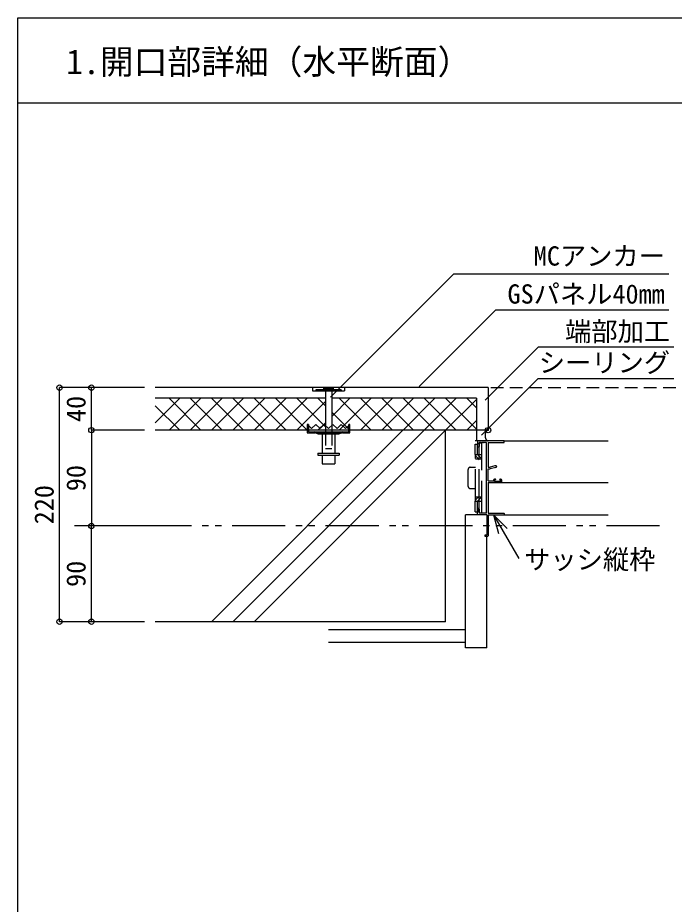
# Model space of a CAD drawing. Units: millimetres, scale not verified. Extents: x 3821 to 7821, y 4568 to 7368.
# Drawn here: x 3821 to 4438, y 6535 to 7368 of the extents above; entities that cross this region are included whole.
import ezdxf
from ezdxf.enums import TextEntityAlignment as Align

# ---------------------------------------------------------------- set-up
doc = ezdxf.new("R2010")
doc.units = ezdxf.units.MM
doc.header["$LTSCALE"] = 10
doc.header["$PDMODE"] = 32
doc.header["$PDSIZE"] = 5
for name, pattern in [('DASHED1', [1.8, 1.2, -0.6]), ('DASHED3', [4, 3, -1]), ('DOUBLE_CHAIN1', [8.8, 5, -1, 0.6, -0.6, 0.6, -1])]:
    doc.linetypes.add(name, pattern=pattern)
for name, color, linetype in [('0-0', 7, 'Continuous'), ('2-0', 4, 'Continuous'), ('2-1', 4, 'Continuous'), ('2-2', 4, 'Continuous'), ('2-3', 7, 'Continuous'), ('2-4', 7, 'Continuous')]:
    doc.layers.add(name, color=color, linetype=linetype)
doc.styles.add('ＭＳ ゴシック', font='')
doc.styles.get('ＭＳ ゴシック').set_extended_font_data('MS Gothic')

msp = doc.modelspace()

# ---------------------------------------------------------------- linework, layer by layer
at = {"layer": '0-0', "color": 6}
for p, q in [((3820.85, 4568.18), (3820.85, 7368.18)), ((3820.85, 7368.18), (7820.85, 7368.18))]:
    msp.add_line(p, q, dxfattribs=at)
at = {"layer": '0-0', "color": 3}
msp.add_line((3820.85, 7288.18), (7820.85, 7288.18), dxfattribs=at)
at = {"layer": '2-0'}
for p, q in [((4260.38, 7008.81), (4310.22, 7058.65)), ((4437.91, 7058.65), (4310.22, 7058.65)), ((4263.16, 7020.5), (3950.16, 7020.5)), ((4263.16, 7020.5), (4263.16, 6980.5)), ((4110.16, 7010.5), (3950.16, 7010.5)), ((3950.16, 6987.5), (3973.16, 7010.5)), ((3963.16, 6980.5), (3993.16, 7010.5)), ((3963.16, 7010.5), (3993.16, 6980.5)), ((3983.16, 6980.5), (4013.16, 7010.5)), ((3983.16, 7010.5), (4013.16, 6980.5)), ((4003.16, 6980.5), (4033.16, 7010.5)), ((4003.16, 7010.5), (4033.16, 6980.5)), ((4023.16, 6980.5), (4053.16, 7010.5)), ((4023.16, 7010.5), (4053.16, 6980.5)), ((4043.16, 6980.5), (4073.16, 7010.5)), ((4043.16, 7010.5), (4073.16, 6980.5)), ((4063.16, 6980.5), (4093.16, 7010.5)), ((4063.16, 7010.5), (4093.16, 6980.5)), ((4083.16, 7010.5), (4110.16, 6983.5)), ((4103.16, 7010.5), (4110.16, 7003.5)), ((4252.16, 7010.5), (4116.16, 7010.5)), ((4116.16, 6993.5), (4133.16, 7010.5)), ((4123.16, 6980.5), (4153.16, 7010.5)), ((4123.16, 7010.5), (4153.16, 6980.5)), ((4143.16, 6980.5), (4173.16, 7010.5)), ((4143.16, 7010.5), (4173.16, 6980.5)), ((4163.16, 6980.5), (4193.16, 7010.5)), ((4163.16, 7010.5), (4193.16, 6980.5)), ((4183.16, 6980.5), (4213.16, 7010.5)), ((4183.16, 7010.5), (4213.16, 6980.5)), ((4203.16, 6980.5), (4233.16, 7010.5)), ((4203.16, 7010.5), (4233.16, 6980.5)), ((4223.16, 7010.5), (4252.16, 6981.5)), ((4223.16, 6980.5), (4252.16, 7009.5)), ((4243.16, 7010.5), (4252.16, 7001.5)), ((4252.16, 7010.5), (4252.16, 6980.5)), ((3950.16, 7003.5), (3973.16, 6980.5)), ((4083.16, 6980.5), (4110.16, 7007.5)), ((4116.16, 6997.5), (4133.16, 6980.5)), ((4103.16, 6980.5), (4110.16, 6987.5)), ((4243.16, 6980.5), (4252.16, 6989.5)), ((4263.16, 6980.5), (3960.16, 6980.5)), ((4183.14, 6980.5), (4003.14, 6800.5)), ((4203.14, 6980.5), (4023.14, 6800.5)), ((4223.14, 6980.5), (4043.14, 6800.5))]:
    msp.add_line(p, q, dxfattribs=at)
at = {"layer": '2-0', "color": 3}
for p, q in [((4223.16, 6980.5), (3950.16, 6980.5)), ((4223.16, 6800.5), (4223.16, 6980.5)), ((4223.16, 6800.5), (3950.16, 6800.5))]:
    msp.add_line(p, q, dxfattribs=at)
at = {"layer": '2-0', "linetype": 'DOUBLE_CHAIN1'}
msp.add_line((4424.39, 6890.5), (3874.39, 6890.5), dxfattribs=at)
at = {"layer": '2-0'}
for points in [[(4115.09, 7011.52), (4230.93, 7127.37), (4433.12, 7127.37)], [(4198.22, 7021.5), (4270.46, 7093.74), (4433.12, 7093.74)], [(4256.95, 6975.88), (4310.22, 7029.16), (4437.91, 7029.16)]]:
    msp.add_lwpolyline(points, dxfattribs=at)
at = {"layer": '2-1'}
for p, q in [((3940.16, 7020.5), (3860.16, 7020.5)), ((3860.16, 6800.5), (3860.16, 7020.5)), ((3940.16, 7020.5), (3890.16, 7020.5)), ((3890.16, 6980.5), (3890.16, 7020.5)), ((3940.16, 6980.5), (3890.16, 6980.5)), ((3890.16, 6980.5), (3890.16, 6890.5)), ((3940.16, 6980.5), (3890.16, 6980.5)), ((3940.16, 6890.5), (3890.16, 6890.5)), ((3890.16, 6800.5), (3890.16, 6890.5)), ((3940.16, 6890.5), (3890.16, 6890.5)), ((3940.16, 6800.5), (3860.16, 6800.5)), ((3940.16, 6800.5), (3890.16, 6800.5))]:
    msp.add_line(p, q, dxfattribs=at)
for centre in [(3860.16, 7020.5), (3890.16, 7020.5), (3890.16, 6980.5), (3890.16, 6980.5), (3890.16, 6890.5), (3890.16, 6890.5), (3860.16, 6800.5), (3890.16, 6800.5)]:
    msp.add_circle(centre, 2.5, dxfattribs=at)
at = {"layer": '2-2', "color": 7, "linetype": 'DASHED1'}
msp.add_line((4265.66, 7020.5), (4719.18, 7020.5), dxfattribs=at)
at = {"layer": '2-2'}
msp.add_line((4252.16, 6980.5), (4252.16, 6970.5), dxfattribs=at)
for points in [[(4260.39, 6976.95), (4260.39, 6976.91), (4260.38, 6976.87), (4260.37, 6976.83), (4260.37, 6976.8), (4260.36, 6976.76), (4260.36, 6976.72), (4260.35, 6976.68), (4260.34, 6976.64), (4260.34, 6976.6), (4260.33, 6976.56), (4260.33, 6976.52), (4260.33, 6976.48), (4260.32, 6976.44), (4260.32, 6976.4), (4260.31, 6976.36), (4260.31, 6976.32), (4260.3, 6976.28), (4260.3, 6976.24), (4260.3, 6976.2), (4260.29, 6976.16), (4260.29, 6976.12), (4260.29, 6976.08), (4260.29, 6976.04), (4260.28, 6976), (4260.28, 6975.96), (4260.28, 6975.92), (4260.28, 6975.87), (4260.28, 6975.83), (4260.28, 6975.79), (4260.27, 6975.75), (4260.27, 6975.71), (4260.27, 6975.67), (4260.27, 6975.63), (4260.27, 6975.58), (4260.27, 6975.54), (4260.27, 6975.5)], [(4260.27, 6975.5), (4260.27, 6975.46), (4260.27, 6975.42), (4260.27, 6975.38), (4260.27, 6975.33), (4260.27, 6975.29), (4260.27, 6975.25), (4260.28, 6975.21), (4260.28, 6975.17), (4260.28, 6975.13), (4260.28, 6975.09), (4260.28, 6975.05), (4260.28, 6975), (4260.29, 6974.96), (4260.29, 6974.92), (4260.29, 6974.88), (4260.29, 6974.84), (4260.3, 6974.8), (4260.3, 6974.76), (4260.3, 6974.72), (4260.31, 6974.68), (4260.31, 6974.64), (4260.32, 6974.6), (4260.32, 6974.56), (4260.33, 6974.52), (4260.33, 6974.48), (4260.33, 6974.44), (4260.34, 6974.4), (4260.34, 6974.36), (4260.35, 6974.32), (4260.36, 6974.28), (4260.36, 6974.24), (4260.37, 6974.21), (4260.37, 6974.17), (4260.38, 6974.13), (4260.39, 6974.09), (4260.39, 6974.05), (4260.4, 6974.01), (4260.41, 6973.97), (4260.41, 6973.93)], [(4260.8, 6978.39), (4260.79, 6978.35), (4260.77, 6978.32), (4260.76, 6978.28), (4260.75, 6978.25), (4260.73, 6978.21), (4260.72, 6978.18), (4260.71, 6978.14), (4260.69, 6978.11), (4260.68, 6978.07), (4260.67, 6978.04), (4260.66, 6978), (4260.65, 6977.96), (4260.63, 6977.93), (4260.62, 6977.89), (4260.61, 6977.86), (4260.6, 6977.82), (4260.59, 6977.78), (4260.58, 6977.74), (4260.57, 6977.71), (4260.56, 6977.67), (4260.55, 6977.63), (4260.54, 6977.6), (4260.53, 6977.56), (4260.52, 6977.52), (4260.51, 6977.48), (4260.5, 6977.45), (4260.49, 6977.41), (4260.48, 6977.37), (4260.47, 6977.33), (4260.46, 6977.3), (4260.45, 6977.26), (4260.45, 6977.22), (4260.44, 6977.18), (4260.43, 6977.14), (4260.42, 6977.11), (4260.41, 6977.07), (4260.41, 6977.03), (4260.4, 6976.99), (4260.39, 6976.95)], [(4261.43, 6979.51), (4261.42, 6979.49), (4261.4, 6979.47), (4261.38, 6979.44), (4261.36, 6979.42), (4261.34, 6979.39), (4261.32, 6979.36), (4261.3, 6979.34), (4261.29, 6979.31), (4261.27, 6979.29), (4261.25, 6979.26), (4261.23, 6979.23), (4261.22, 6979.21), (4261.2, 6979.18), (4261.18, 6979.15), (4261.17, 6979.12), (4261.15, 6979.1), (4261.13, 6979.07), (4261.11, 6979.04), (4261.1, 6979.01), (4261.08, 6978.98), (4261.07, 6978.95), (4261.05, 6978.92), (4261.03, 6978.89), (4261.02, 6978.86), (4261, 6978.83), (4260.99, 6978.8), (4260.97, 6978.77), (4260.96, 6978.74), (4260.94, 6978.71), (4260.93, 6978.68), (4260.91, 6978.65), (4260.9, 6978.61), (4260.88, 6978.58), (4260.87, 6978.55), (4260.85, 6978.52), (4260.84, 6978.48), (4260.83, 6978.45), (4260.81, 6978.42), (4260.8, 6978.39)], [(4262.25, 6980.25), (4262.23, 6980.24), (4262.21, 6980.23), (4262.19, 6980.21), (4262.16, 6980.2), (4262.14, 6980.18), (4262.12, 6980.17), (4262.1, 6980.15), (4262.08, 6980.14), (4262.06, 6980.12), (4262.03, 6980.11), (4262.01, 6980.09), (4261.99, 6980.08), (4261.97, 6980.06), (4261.95, 6980.04), (4261.93, 6980.02), (4261.9, 6980.01), (4261.88, 6979.99), (4261.86, 6979.97), (4261.84, 6979.95), (4261.82, 6979.93), (4261.8, 6979.91), (4261.78, 6979.89), (4261.76, 6979.87), (4261.74, 6979.85), (4261.71, 6979.83), (4261.69, 6979.81), (4261.67, 6979.79), (4261.65, 6979.77), (4261.63, 6979.75), (4261.61, 6979.72), (4261.59, 6979.7), (4261.57, 6979.68), (4261.55, 6979.66), (4261.53, 6979.63), (4261.51, 6979.61), (4261.49, 6979.59), (4261.47, 6979.56), (4261.45, 6979.54), (4261.43, 6979.51)], [(4263.16, 6980.5), (4263.13, 6980.5), (4263.11, 6980.5), (4263.09, 6980.5), (4263.06, 6980.5), (4263.04, 6980.5), (4263.01, 6980.49), (4262.99, 6980.49), (4262.97, 6980.49), (4262.94, 6980.49), (4262.92, 6980.48), (4262.89, 6980.48), (4262.87, 6980.48), (4262.85, 6980.47), (4262.82, 6980.47), (4262.8, 6980.46), (4262.78, 6980.46), (4262.75, 6980.45), (4262.73, 6980.45), (4262.71, 6980.44), (4262.68, 6980.44), (4262.66, 6980.43), (4262.64, 6980.42), (4262.61, 6980.41), (4262.59, 6980.41), (4262.57, 6980.4), (4262.55, 6980.39), (4262.52, 6980.38), (4262.5, 6980.37), (4262.48, 6980.36), (4262.46, 6980.35), (4262.43, 6980.34), (4262.41, 6980.33), (4262.39, 6980.32), (4262.36, 6980.31), (4262.34, 6980.3), (4262.32, 6980.29), (4262.3, 6980.28), (4262.28, 6980.26), (4262.25, 6980.25)], [(4260.41, 6973.93), (4260.42, 6973.9), (4260.43, 6973.86), (4260.44, 6973.82), (4260.45, 6973.78), (4260.45, 6973.74), (4260.46, 6973.71), (4260.47, 6973.67), (4260.48, 6973.63), (4260.49, 6973.59), (4260.5, 6973.55), (4260.51, 6973.52), (4260.52, 6973.48), (4260.53, 6973.44), (4260.54, 6973.4), (4260.55, 6973.37), (4260.56, 6973.33), (4260.57, 6973.29), (4260.58, 6973.26), (4260.59, 6973.22), (4260.6, 6973.18), (4260.61, 6973.15), (4260.62, 6973.11), (4260.63, 6973.07), (4260.65, 6973.04), (4260.66, 6973), (4260.67, 6972.96), (4260.68, 6972.93), (4260.69, 6972.89), (4260.71, 6972.86), (4260.72, 6972.82), (4260.73, 6972.79), (4260.75, 6972.75), (4260.76, 6972.72), (4260.77, 6972.68), (4260.79, 6972.65), (4260.8, 6972.62), (4260.81, 6972.58), (4260.83, 6972.55), (4260.84, 6972.52)], [(4260.84, 6972.52), (4260.85, 6972.48), (4260.87, 6972.45), (4260.88, 6972.42), (4260.9, 6972.39), (4260.91, 6972.36), (4260.93, 6972.32), (4260.94, 6972.29), (4260.96, 6972.26), (4260.97, 6972.23), (4260.99, 6972.2), (4261, 6972.17), (4261.02, 6972.14), (4261.03, 6972.11), (4261.05, 6972.08), (4261.07, 6972.05), (4261.08, 6972.02), (4261.1, 6971.99), (4261.11, 6971.96), (4261.13, 6971.93), (4261.15, 6971.91), (4261.17, 6971.88), (4261.18, 6971.85), (4261.2, 6971.82), (4261.22, 6971.8), (4261.23, 6971.77), (4261.25, 6971.74), (4261.27, 6971.72), (4261.29, 6971.69), (4261.3, 6971.66), (4261.32, 6971.64), (4261.34, 6971.61), (4261.36, 6971.59), (4261.38, 6971.56), (4261.4, 6971.54), (4261.42, 6971.51), (4261.43, 6971.49), (4261.45, 6971.46), (4261.47, 6971.44), (4261.49, 6971.42)], [(4261.49, 6971.42), (4261.51, 6971.39), (4261.53, 6971.37), (4261.55, 6971.35), (4261.57, 6971.32), (4261.59, 6971.3), (4261.61, 6971.28), (4261.63, 6971.26), (4261.65, 6971.23), (4261.67, 6971.21), (4261.69, 6971.19), (4261.71, 6971.17), (4261.74, 6971.15), (4261.76, 6971.13), (4261.78, 6971.11), (4261.8, 6971.09), (4261.82, 6971.07), (4261.84, 6971.05), (4261.86, 6971.03), (4261.88, 6971.01), (4261.9, 6971), (4261.93, 6970.98), (4261.95, 6970.96), (4261.97, 6970.94), (4261.99, 6970.93), (4262.01, 6970.91), (4262.03, 6970.89), (4262.06, 6970.88), (4262.08, 6970.86), (4262.1, 6970.85), (4262.12, 6970.83), (4262.14, 6970.82), (4262.16, 6970.8), (4262.19, 6970.79), (4262.21, 6970.78), (4262.23, 6970.76), (4262.25, 6970.75), (4262.28, 6970.74), (4262.3, 6970.72), (4262.32, 6970.71)], [(4262.32, 6970.71), (4262.34, 6970.7), (4262.36, 6970.69), (4262.39, 6970.68), (4262.41, 6970.67), (4262.43, 6970.66), (4262.46, 6970.65), (4262.48, 6970.64), (4262.5, 6970.63), (4262.52, 6970.62), (4262.55, 6970.61), (4262.57, 6970.6), (4262.59, 6970.59), (4262.61, 6970.59), (4262.64, 6970.58), (4262.66, 6970.57), (4262.68, 6970.57), (4262.71, 6970.56), (4262.73, 6970.55), (4262.75, 6970.55), (4262.78, 6970.54), (4262.8, 6970.54), (4262.82, 6970.53), (4262.85, 6970.53), (4262.87, 6970.52), (4262.89, 6970.52), (4262.92, 6970.52), (4262.94, 6970.51), (4262.97, 6970.51), (4262.99, 6970.51), (4263.01, 6970.51), (4263.04, 6970.5), (4263.06, 6970.5), (4263.09, 6970.5), (4263.11, 6970.5), (4263.13, 6970.5), (4263.16, 6970.5)]]:
    msp.add_lwpolyline(points, dxfattribs=at)
at = {"layer": '2-2', "color": 7}
msp.add_point((4263.16, 6980.5), dxfattribs=at)
at = {"layer": '2-3'}
for p, q in [((4098.16, 7020.5), (4098.16, 7017.5)), ((4128.16, 7020.5), (4098.16, 7020.5)), ((4098.16, 7017.5), (4128.16, 7017.5)), ((4101.16, 7018.5), (4101.16, 7017.5)), ((4125.16, 7018.5), (4101.16, 7018.5)), ((4108.16, 7019.5), (4109.16, 7018.5)), ((4118.16, 7019.5), (4108.16, 7019.5)), ((4110.16, 7017.5), (4110.16, 6978)), ((4116.16, 7017.5), (4116.16, 6978)), ((4118.16, 7019.5), (4117.16, 7018.5)), ((4125.16, 7018.5), (4125.16, 7017.5)), ((4128.16, 7020.5), (4128.16, 7017.5)), ((4094.16, 6986), (4093.16, 6986)), ((4093.16, 6986), (4093.16, 6978)), ((4094.16, 6986), (4094.16, 6979)), ((4133.16, 6986), (4132.16, 6986)), ((4132.16, 6979), (4132.16, 6986)), ((4133.16, 6978), (4133.16, 6986)), ((4093.16, 6978), (4100.16, 6978)), ((4094.16, 6979), (4100.32, 6979)), ((4103.16, 6977), (4100.16, 6978)), ((4100.32, 6979), (4126, 6979)), ((4103.32, 6978), (4100.32, 6979)), ((4103.16, 6977), (4123.16, 6977)), ((4103.32, 6978), (4123, 6978)), ((4107.16, 6977), (4107.16, 6959)), ((4119.16, 6977), (4119.16, 6959)), ((4126, 6979), (4123, 6978)), ((4126.16, 6978), (4123.16, 6977)), ((4126, 6979), (4132.16, 6979)), ((4126.16, 6978), (4133.16, 6978)), ((4103.16, 6959), (4103.16, 6957)), ((4103.16, 6959), (4123.16, 6959)), ((4123.16, 6959), (4123.16, 6957)), ((4103.16, 6957), (4123.16, 6957)), ((4107.16, 6957), (4107.16, 6949)), ((4119.16, 6957), (4119.16, 6949)), ((4107.16, 6949), (4119.16, 6949))]:
    msp.add_line(p, q, dxfattribs=at)
at = {"layer": '2-3', "linetype": 'DASHED1'}
for p, q in [((4097.16, 6982), (4094.16, 6985)), ((4101.16, 6986), (4097.16, 6982)), ((4105.16, 6982), (4101.16, 6986)), ((4109.16, 6986), (4105.16, 6982)), ((4113.16, 6982), (4109.16, 6986)), ((4117.16, 6986), (4113.16, 6982)), ((4121.16, 6982), (4117.16, 6986)), ((4125.16, 6986), (4121.16, 6982)), ((4129.16, 6982), (4125.16, 6986)), ((4132.16, 6985), (4129.16, 6982)), ((4110.16, 6978), (4110.16, 6963)), ((4116.16, 6978), (4116.16, 6963)), ((4116.16, 6963), (4110.16, 6963))]:
    msp.add_line(p, q, dxfattribs=at)
at = {"layer": '2-4', "linetype": 'DASHED3'}
for p, q in [((4251.01, 6967.52), (4253.29, 6967.52)), ((4251.01, 6957.5), (4251.01, 6967.52)), ((4253.29, 6957.62), (4253.29, 6967.52)), ((4254.93, 6968.51), (4257.22, 6968.51)), ((4251.4, 6913.81), (4251.4, 6957.57)), ((4251.4, 6957.57), (4257.22, 6957.57)), ((4251.4, 6953.59), (4257.22, 6953.59)), ((4254.93, 6952.75), (4251.59, 6956.09)), ((4253.35, 6957.57), (4253.29, 6957.62)), ((4256.79, 6954.13), (4253.35, 6957.57)), ((4244.44, 6927.73), (4244.44, 6943.65)), ((4246.43, 6945.64), (4251.4, 6945.64)), ((4246.43, 6925.75), (4251.4, 6925.75)), ((4251.4, 6917.79), (4257.22, 6917.79)), ((4251.59, 6915.29), (4254.93, 6918.63)), ((4253.35, 6913.81), (4256.79, 6917.25)), ((4251.01, 6903.86), (4251.01, 6913.88)), ((4251.4, 6913.81), (4257.22, 6913.81)), ((4253.29, 6913.76), (4253.35, 6913.81)), ((4253.29, 6903.86), (4253.29, 6913.76)), ((4254.93, 6902.87), (4254.93, 6913.81)), ((4251.01, 6903.86), (4253.29, 6903.86))]:
    msp.add_line(p, q, dxfattribs=at)
at = {"layer": '2-4'}
for p, q in [((4278.16, 6970.5), (4251.16, 6970.5)), ((4253.59, 6970.5), (4253.29, 6970.2)), ((4253.29, 6970.2), (4253.29, 6967.72)), ((4253.29, 6967.72), (4253.29, 6967.32)), ((4253.29, 6965.03), (4253.29, 6967.32)), ((4257.07, 6968.86), (4257.47, 6968.86)), ((4258.07, 6968.86), (4257.47, 6968.86)), ((4258.07, 6968.86), (4258.47, 6968.86)), ((4259.06, 6968.86), (4258.47, 6968.86)), ((4259.06, 6968.86), (4259.46, 6968.86)), ((4263.24, 6968.86), (4278.16, 6968.86)), ((4278.16, 6968.86), (4278.16, 6970.5)), ((4278.16, 6970.5), (4376.17, 6970.5)), ((4253.29, 6965.03), (4253.79, 6964.53)), ((4254.44, 6964.53), (4253.79, 6964.53)), ((4254.44, 6964.53), (4254.93, 6965.03)), ((4263.24, 6944.05), (4265.23, 6944.05)), ((4263.24, 6932.91), (4263.24, 6944.05)), ((4269.41, 6946.86), (4265.01, 6945.69)), ((4270.46, 6945.44), (4265.23, 6944.05)), ((4269.41, 6947.13), (4269.41, 6946.86)), ((4270.9, 6947.13), (4269.41, 6947.13)), ((4271.2, 6946.83), (4270.9, 6947.13)), ((4271.2, 6946.83), (4271.2, 6946.4)), ((4263.24, 6932.91), (4268.21, 6932.91)), ((4268.21, 6933.6), (4268.21, 6932.91)), ((4270, 6934.6), (4269.21, 6934.6)), ((4269.5, 6933.7), (4269.21, 6933.4)), ((4269.21, 6932.36), (4269.21, 6933.4)), ((4270.2, 6933.7), (4269.5, 6933.7)), ((4270.5, 6934.1), (4270, 6934.6)), ((4270.2, 6933.7), (4270.5, 6934)), ((4270.5, 6934.1), (4270.5, 6934)), ((4274.38, 6934.6), (4273.88, 6934.1)), ((4273.88, 6934.1), (4273.88, 6934)), ((4273.88, 6934), (4274.18, 6933.7)), ((4274.18, 6933.7), (4274.88, 6933.7)), ((4274.38, 6934.6), (4275.17, 6934.6)), ((4275.17, 6933.4), (4274.88, 6933.7)), ((4275.17, 6932.36), (4275.17, 6933.4)), ((4276.17, 6931.76), (4276.17, 6933.6)), ((4263.24, 6931.27), (4275.67, 6931.27)), ((4275.17, 6932.36), (4269.21, 6932.36)), ((4275.67, 6931.27), (4276.17, 6931.76)), ((4275.67, 6931.27), (4376.17, 6931.27)), ((4242.05, 6775.88), (4242.05, 6900.88)), ((4262.05, 6900.88), (4242.05, 6900.88)), ((4253.79, 6906.85), (4253.29, 6906.35)), ((4253.29, 6906.35), (4253.29, 6904.06)), ((4253.29, 6904.06), (4253.29, 6903.67)), ((4253.29, 6901.18), (4253.29, 6903.67)), ((4253.29, 6901.18), (4253.59, 6900.88)), ((4254.44, 6906.85), (4253.79, 6906.85)), ((4254.93, 6906.35), (4254.44, 6906.85)), ((4254.93, 6906.35), (4254.93, 6902.52)), ((4261.6, 6902.52), (4254.93, 6902.52)), ((4262.05, 6900.88), (4262.05, 6881.89)), ((4263.24, 6900.88), (4263.24, 6881.29)), ((4263.24, 6900.88), (4277.86, 6900.88)), ((4268.29, 6900.88), (4292.03, 6859.77)), ((4268.29, 6900.88), (4272.95, 6883.49)), ((4268.29, 6900.88), (4281.02, 6888.15)), ((4278.16, 6902.22), (4277.86, 6902.52)), ((4277.86, 6900.88), (4278.16, 6901.18)), ((4277.86, 6900.88), (4376.17, 6900.88)), ((4278.16, 6902.22), (4278.16, 6901.18)), ((4260.26, 6881.89), (4260.26, 6880.99)), ((4262.05, 6881.89), (4260.26, 6881.89)), ((4260.26, 6880.99), (4262.94, 6880.99)), ((4262.05, 6775.88), (4262.05, 6881.29)), ((4262.94, 6880.99), (4263.24, 6881.29)), ((4242.05, 6792.88), (4113.16, 6792.88)), ((4242.05, 6780.88), (4113.16, 6780.88)), ((4262.05, 6775.88), (4242.05, 6775.88))]:
    msp.add_line(p, q, dxfattribs=at)
for points in [[(4257.07, 6968.86), (4254.93, 6968.86), (4254.93, 6965.03)], [(4261.6, 6902.52), (4261.6, 6968.86), (4259.46, 6968.86)], [(4263.24, 6968.86), (4263.24, 6945.69), (4265.01, 6945.69)], [(4263.24, 6931.27), (4263.24, 6902.52), (4277.86, 6902.52)]]:
    msp.add_lwpolyline(points, dxfattribs=at)
at = {"layer": '2-4', "linetype": 'DASHED3'}
for points in [[(4254.93, 6902.87), (4257.22, 6902.87), (4257.22, 6968.51)], [(4254.93, 6913.81), (4254.93, 6957.57), (4254.93, 6968.51)]]:
    msp.add_lwpolyline(points, dxfattribs=at)
for centre, start, end in [((4252.99, 6957.5), 180, 216.86989), ((4252.99, 6957.5), 216.86989, 225), ((4255.23, 6952.87), 0, 45), ((4246.43, 6943.65), 90, 180), ((4246.43, 6927.73), 180, 270), ((4255.23, 6918.51), 314.99998, 360), ((4252.99, 6913.88), 143.1301, 180), ((4252.99, 6913.88), 135, 143.1301)]:
    msp.add_arc(centre, 1.99, start, end, dxfattribs=at)
at = {"layer": '2-4'}
for centre, start, end in [((4270.2, 6946.4), 284.9303, 0), ((4269.21, 6933.6), 90, 180), ((4275.17, 6933.6), 0, 90)]:
    msp.add_arc(centre, 0.995, start, end, dxfattribs=at)

# ---------------------------------------------------------------- texts
at = {"layer": '0-0', "style": 'ＭＳ ゴシック'}
msp.add_text('1.開口部詳細（水平断面）', height=23.28, dxfattribs=at).set_placement((3866.4, 7308.18), align=Align.BOTTOM_LEFT)
at = {"layer": '2-0', "color": 7, "style": 'ＭＳ ゴシック'}
for s, p in [('MCアンカー', (4306.09, 7129.78)), ('GSパネル40mm', (4281.39, 7094.07)), ('端部加工', (4335.57, 7058.85)), ('シーリング', (4310.88, 7029.53))]:
    msp.add_text(s, height=18.1, dxfattribs=at).set_placement(p, align=Align.BOTTOM_LEFT)
at = {"layer": '2-1', "color": 7, "style": 'ＭＳ ゴシック'}
for s, p in [('40', (3890.06, 6988.15)), ('90', (3890.06, 6923.15)), ('220', (3860.06, 6891.98)), ('90', (3890.06, 6833.15))]:
    msp.add_text(s, height=18.1, rotation=90, dxfattribs=at).set_placement(p, align=Align.BOTTOM_LEFT)
at = {"layer": '2-4', "style": 'ＭＳ ゴシック'}
msp.add_text('サッシ縦枠', height=18.1, dxfattribs=at).set_placement((4297.09, 6844.47), align=Align.BOTTOM_LEFT)

doc.saveas('drawing.dxf')
